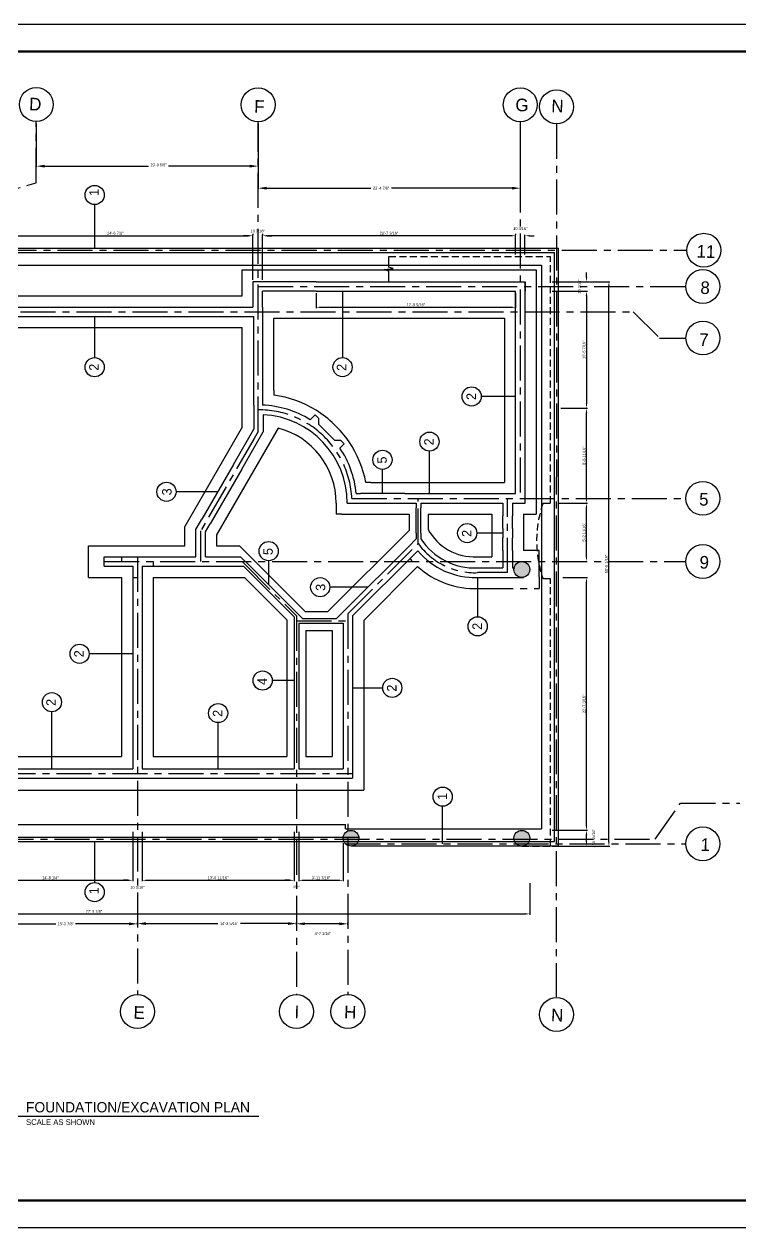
# Model space of a CAD drawing. Extents: x 10753 to 18704, y -5361 to 1140.
# Drawn here: x 13566 to 14333, y -3179 to -1889 of the extents above; entities that cross this region are included whole.
import ezdxf

# ---------------------------------------------------------------- set-up
doc = ezdxf.new("R2010")
doc.units = 0
doc.header["$LTSCALE"] = 30
doc.header["$MEASUREMENT"] = 0
doc.header["$PDMODE"] = 3
doc.linetypes.add('CENTER', pattern=[2, 1.25, -0.25, 0.25, -0.25])
doc.linetypes.add('HIDDEN', pattern=[0.375, 0.25, -0.125])
doc.layers.get('0').update_dxf_attribs({"linetype": 'CONTINUOUS'})
doc.layers.get('DEFPOINTS').update_dxf_attribs({"linetype": 'CONTINUOUS'})
for name, color, linetype in [('DIM', 6, 'CONTINUOUS'), ('excavation', 30, 'CONTINUOUS'), ('PL', 7, 'CONTINUOUS'), ('SEAL', 1, 'CONTINUOUS'), ('SLINE', 3, 'CONTINUOUS'), ('W', 7, 'CONTINUOUS'), ('WALL', 2, 'CONTINUOUS'), ('WL', 9, 'CONTINUOUS'), ('XL', 4, 'CENTER')]:
    doc.layers.add(name, color=color, linetype=linetype)
doc.styles.add('EE', font='eurr____.ttf')
doc.styles.add('SMALL-DIM', font='stylu.ttf', dxfattribs={"height": 2})
doc.styles.get("Standard").update_dxf_attribs({"font": 'stylu.ttf', "height": 3})
doc.dimstyles.new('D1', dxfattribs={"dimtxt": 6, "dimasz": 5, "dimexe": 1, "dimexo": 2, "dimgap": 1, "dimtad": 1, "dimdec": 4, "dimzin": 3, "dimdsep": 46, "dimlunit": 4, "dimtxsty": 'Standard', "dimcen": 3, "dimclrd": 7, "dimclre": 7, "dimclrt": 2, "dimadec": 0, "dimazin": 0, "dimtfac": 1, "dimtdec": 4, "dimtofl": 0, "dimtmove": 2, "dimatfit": 3, "dimfxl": 1, "dimfrac": 2, "dimtolj": 1, "dimtzin": 1, "dimarcsym": 0})

# ---------------------------------------------------------------- blocks, each defined once
blk = doc.blocks.new('*D870')
at = {"layer": 'DEFPOINTS', "color": 0, "transparency": 16777216}
for p in [(13860.1, -2752.5), (13855, -2806.5), (13860.1, -2806.5)]:
    blk.add_point(p, dxfattribs=at)
at = {"layer": 'DIM', "color": 7, "lineweight": -2, "transparency": 16777216}
for p, q in [((13860.1, -2754.5), (13860.1, -2807.5)), ((13850, -2806.5), (13845, -2806.5)), ((13855, -2804.5), (13855, -2805.5)), ((13865.1, -2806.5), (13870.1, -2806.5))]:
    blk.add_line(p, q, dxfattribs=at)
at = {"layer": 'DIM', "color": 7, "transparency": 16777216}
for points in [[(13850, -2805.7), (13850, -2807.3), (13855, -2806.5)], [(13865.1, -2805.7), (13865.1, -2807.3), (13860.1, -2806.5)]]:
    blk.add_solid(points, dxfattribs=at)
at = {"layer": 'DIM', "color": 2, "transparency": 16777216, "insert": (13857.5, -2813.7), "char_height": 3, "attachment_point": 5}
blk.add_mtext('\\A1;4½"', dxfattribs=at)
blk = doc.blocks.new('*D871')
at = {"layer": 'DEFPOINTS', "color": 0, "transparency": 16777216}
for p in [(13692.3, -2752.5), (13682.1, -2806.5), (13692.3, -2806.5)]:
    blk.add_point(p, dxfattribs=at)
at = {"layer": 'DIM', "color": 7, "lineweight": -2, "transparency": 16777216}
for p, q in [((13692.3, -2754.5), (13692.3, -2807.5)), ((13677.1, -2806.5), (13672.1, -2806.5)), ((13682.1, -2804.5), (13682.1, -2805.5)), ((13697.3, -2806.5), (13702.3, -2806.5))]:
    blk.add_line(p, q, dxfattribs=at)
at = {"layer": 'DIM', "color": 7, "transparency": 16777216}
for points in [[(13677.1, -2805.7), (13677.1, -2807.3), (13682.1, -2806.5)], [(13697.3, -2805.7), (13697.3, -2807.3), (13692.3, -2806.5)]]:
    blk.add_solid(points, dxfattribs=at)
at = {"layer": 'DIM', "color": 2, "transparency": 16777216, "insert": (13687.2, -2814.1), "char_height": 3, "attachment_point": 5}
blk.add_mtext('\\A1;10 3/16"', dxfattribs=at)
blk = doc.blocks.new('*D874')
at = {"layer": 'DEFPOINTS', "color": 0, "transparency": 16777216}
for p in [(14129.6, -2175), (14168.3, -2300.4), (14168.3, -2300.4)]:
    blk.add_point(p, dxfattribs=at)
at = {"layer": 'DIM', "color": 7, "lineweight": -2, "transparency": 16777216}
for p, q in [((14131.6, -2175), (14169.3, -2175)), ((14168.3, -2180), (14168.3, -2295.4)), ((14166.3, -2300.4), (14167.3, -2300.4))]:
    blk.add_line(p, q, dxfattribs=at)
at = {"layer": 'DIM', "color": 7, "transparency": 16777216}
for points in [[(14167.5, -2180), (14169.1, -2180), (14168.3, -2175)], [(14167.5, -2295.4), (14169.1, -2295.4), (14168.3, -2300.4)]]:
    blk.add_solid(points, dxfattribs=at)
at = {"layer": 'DIM', "color": 2, "transparency": 16777216, "insert": (14165.6, -2237.7), "char_height": 3, "attachment_point": 5, "rotation": 90}
blk.add_mtext('\\A1;10\'-5 7/16"', dxfattribs=at)
blk = doc.blocks.new('*D875')
at = {"layer": 'DEFPOINTS', "color": 0, "transparency": 16777216}
for p in [(13173.7, -2781.2), (14107.5, -2807.6), (14107.5, -2842.5)]:
    blk.add_point(p, dxfattribs=at)
at = {"layer": 'DIM', "color": 7, "lineweight": -2, "transparency": 16777216}
for p, q in [((13173.7, -2783.2), (13173.7, -2843.5)), ((14107.5, -2809.6), (14107.5, -2843.5)), ((13178.7, -2842.5), (14102.5, -2842.5))]:
    blk.add_line(p, q, dxfattribs=at)
at = {"layer": 'DIM', "color": 7, "transparency": 16777216}
for points in [[(13178.7, -2841.7), (13178.7, -2843.3), (13173.7, -2842.5)], [(14102.5, -2841.7), (14102.5, -2843.3), (14107.5, -2842.5)]]:
    blk.add_solid(points, dxfattribs=at)
at = {"layer": 'DIM', "color": 2, "transparency": 16777216, "insert": (13640.6, -2839.8), "char_height": 3, "attachment_point": 5}
blk.add_mtext('\\A1;77\'-9 7/8"', dxfattribs=at)
blk = doc.blocks.new('*D876')
at = {"layer": 'DEFPOINTS', "color": 0, "transparency": 16777216}
for p in [(13682.1, -2752.5), (13505.8, -2806.5), (13682.1, -2806.5)]:
    blk.add_point(p, dxfattribs=at)
at = {"layer": 'DIM', "color": 7, "lineweight": -2, "transparency": 16777216}
for p, q in [((13682.1, -2754.5), (13682.1, -2807.5)), ((13505.8, -2804.5), (13505.8, -2805.5)), ((13510.8, -2806.5), (13677.1, -2806.5))]:
    blk.add_line(p, q, dxfattribs=at)
at = {"layer": 'DIM', "color": 7, "transparency": 16777216}
for points in [[(13510.8, -2805.7), (13510.8, -2807.3), (13505.8, -2806.5)], [(13677.1, -2805.7), (13677.1, -2807.3), (13682.1, -2806.5)]]:
    blk.add_solid(points, dxfattribs=at)
at = {"layer": 'DIM', "color": 2, "transparency": 16777216, "insert": (13594, -2803.8), "char_height": 3, "attachment_point": 5}
blk.add_mtext('\\A1;14\'-8 1/4"', dxfattribs=at)
blk = doc.blocks.new('*D877')
at = {"layer": 'DEFPOINTS', "color": 0, "transparency": 16777216}
for p in [(14141.1, -2481.8), (14168.3, -2481.8), (14168.3, -2752.9)]:
    blk.add_point(p, dxfattribs=at)
at = {"layer": 'DIM', "color": 7, "lineweight": -2, "transparency": 16777216}
for p, q in [((14143.1, -2481.8), (14169.3, -2481.8)), ((14168.3, -2747.9), (14168.3, -2486.8)), ((14166.3, -2752.9), (14167.3, -2752.9))]:
    blk.add_line(p, q, dxfattribs=at)
at = {"layer": 'DIM', "color": 7, "transparency": 16777216}
for points in [[(14167.5, -2486.8), (14169.1, -2486.8), (14168.3, -2481.8)], [(14167.5, -2747.9), (14169.1, -2747.9), (14168.3, -2752.9)]]:
    blk.add_solid(points, dxfattribs=at)
at = {"layer": 'DIM', "color": 2, "transparency": 16777216, "insert": (14165.6, -2617.3), "char_height": 3, "attachment_point": 5, "rotation": 90}
blk.add_mtext('\\A1;22\'-7 3/16"', dxfattribs=at)
blk = doc.blocks.new('*D878')
at = {"layer": 'DEFPOINTS', "color": 0, "transparency": 16777216}
for p in [(14129.6, -2752.9), (14168.3, -2752.9), (14129.6, -2769.9)]:
    blk.add_point(p, dxfattribs=at)
at = {"layer": 'DIM', "color": 7, "lineweight": -2, "transparency": 16777216}
for p, q in [((14131.6, -2752.9), (14169.3, -2752.9)), ((14168.3, -2764.9), (14168.3, -2757.9)), ((14131.6, -2769.9), (14169.3, -2769.9))]:
    blk.add_line(p, q, dxfattribs=at)
at = {"layer": 'DIM', "color": 7, "transparency": 16777216}
for points in [[(14167.5, -2757.9), (14169.1, -2757.9), (14168.3, -2752.9)], [(14167.5, -2764.9), (14169.1, -2764.9), (14168.3, -2769.9)]]:
    blk.add_solid(points, dxfattribs=at)
at = {"layer": 'DIM', "color": 2, "transparency": 16777216, "insert": (14175.9, -2761.4), "char_height": 3, "attachment_point": 5, "rotation": 90}
blk.add_mtext('\\A1;1\'-4 15/16"', dxfattribs=at)
blk = doc.blocks.new('*D879')
at = {"layer": 'DEFPOINTS', "color": 0, "transparency": 16777216}
for p in [(14137.1, -2402.1), (14168.3, -2402.1), (14168.3, -2464.8)]:
    blk.add_point(p, dxfattribs=at)
at = {"layer": 'DIM', "color": 7, "lineweight": -2, "transparency": 16777216}
for p, q in [((14139.1, -2402.1), (14169.3, -2402.1)), ((14168.3, -2459.8), (14168.3, -2407.1)), ((14166.3, -2464.8), (14167.3, -2464.8))]:
    blk.add_line(p, q, dxfattribs=at)
at = {"layer": 'DIM', "color": 7, "transparency": 16777216}
for points in [[(14167.5, -2407.1), (14169.1, -2407.1), (14168.3, -2402.1)], [(14167.5, -2459.8), (14169.1, -2459.8), (14168.3, -2464.8)]]:
    blk.add_solid(points, dxfattribs=at)
at = {"layer": 'DIM', "color": 2, "transparency": 16777216, "insert": (14165.6, -2433.5), "char_height": 3, "attachment_point": 5, "rotation": 90}
blk.add_mtext('\\A1;5\'-2 11/16"', dxfattribs=at)
blk = doc.blocks.new('*D880')
at = {"layer": 'DEFPOINTS', "color": 0, "transparency": 16777216}
for p in [(14138.9, -2300.4), (14168.3, -2300.4), (14168.3, -2402.1)]:
    blk.add_point(p, dxfattribs=at)
at = {"layer": 'DIM', "color": 7, "lineweight": -2, "transparency": 16777216}
for p, q in [((14140.9, -2300.4), (14169.3, -2300.4)), ((14168.3, -2397.1), (14168.3, -2305.4)), ((14166.3, -2402.1), (14167.3, -2402.1))]:
    blk.add_line(p, q, dxfattribs=at)
at = {"layer": 'DIM', "color": 7, "transparency": 16777216}
for points in [[(14167.5, -2305.4), (14169.1, -2305.4), (14168.3, -2300.4)], [(14167.5, -2397.1), (14169.1, -2397.1), (14168.3, -2402.1)]]:
    blk.add_solid(points, dxfattribs=at)
at = {"layer": 'DIM', "color": 2, "transparency": 16777216, "insert": (14165.6, -2351.3), "char_height": 3, "attachment_point": 5, "rotation": 90}
blk.add_mtext('\\A1;8\'-5 11/16"', dxfattribs=at)
blk = doc.blocks.new('*D881')
at = {"layer": 'DEFPOINTS', "color": 0, "transparency": 16777216}
for p in [(13855, -2752.5), (13692.3, -2806.5), (13855, -2806.5)]:
    blk.add_point(p, dxfattribs=at)
at = {"layer": 'DIM', "color": 7, "lineweight": -2, "transparency": 16777216}
for p, q in [((13855, -2754.5), (13855, -2807.5)), ((13692.3, -2804.5), (13692.3, -2805.5)), ((13697.3, -2806.5), (13850, -2806.5))]:
    blk.add_line(p, q, dxfattribs=at)
at = {"layer": 'DIM', "color": 7, "transparency": 16777216}
for points in [[(13697.3, -2805.7), (13697.3, -2807.3), (13692.3, -2806.5)], [(13850, -2805.7), (13850, -2807.3), (13855, -2806.5)]]:
    blk.add_solid(points, dxfattribs=at)
at = {"layer": 'DIM', "color": 2, "transparency": 16777216, "insert": (13773.6, -2803.8), "char_height": 3, "attachment_point": 5}
blk.add_mtext('\\A1;13\'-6 11/16"', dxfattribs=at)
blk = doc.blocks.new('*D882')
at = {"layer": 'DEFPOINTS', "color": 0, "transparency": 16777216}
for p in [(13907.5, -2764.8), (13860.1, -2806.5), (13907.5, -2806.5)]:
    blk.add_point(p, dxfattribs=at)
at = {"layer": 'DIM', "color": 7, "lineweight": -2, "transparency": 16777216}
for p, q in [((13907.5, -2766.8), (13907.5, -2807.5)), ((13860.1, -2804.5), (13860.1, -2805.5)), ((13865.1, -2806.5), (13902.5, -2806.5))]:
    blk.add_line(p, q, dxfattribs=at)
at = {"layer": 'DIM', "color": 7, "transparency": 16777216}
for points in [[(13865.1, -2805.7), (13865.1, -2807.3), (13860.1, -2806.5)], [(13902.5, -2805.7), (13902.5, -2807.3), (13907.5, -2806.5)]]:
    blk.add_solid(points, dxfattribs=at)
at = {"layer": 'DIM', "color": 2, "transparency": 16777216, "insert": (13883.8, -2803.8), "char_height": 3, "attachment_point": 5}
blk.add_mtext('\\A1;3\'-11 7/16"', dxfattribs=at)
blk = doc.blocks.new('*D897')
at = {"layer": 'DEFPOINTS', "color": 0, "transparency": 16777216}
for p in [(13810.9, -2115.5), (13810.9, -2115.5), (13516, -2164.8)]:
    blk.add_point(p, dxfattribs=at)
at = {"layer": 'DIM', "color": 7, "lineweight": -2, "transparency": 16777216}
for p, q in [((13516, -2162.8), (13516, -2114.5)), ((13521, -2115.5), (13805.9, -2115.5)), ((13810.9, -2113.5), (13810.9, -2114.5))]:
    blk.add_line(p, q, dxfattribs=at)
at = {"layer": 'DIM', "color": 7, "transparency": 16777216}
for points in [[(13521, -2114.7), (13521, -2116.3), (13516, -2115.5)], [(13805.9, -2114.7), (13805.9, -2116.3), (13810.9, -2115.5)]]:
    blk.add_solid(points, dxfattribs=at)
at = {"layer": 'DIM', "color": 2, "transparency": 16777216, "insert": (13663.5, -2112.8), "char_height": 3, "attachment_point": 5}
blk.add_mtext('\\A1;24\'-6 7/8"', dxfattribs=at)
blk = doc.blocks.new('*D898')
at = {"layer": 'DEFPOINTS', "color": 0, "transparency": 16777216}
for p in [(13821.1, -2115.5), (14092.3, -2137.7), (13821.1, -2164.8)]:
    blk.add_point(p, dxfattribs=at)
at = {"layer": 'DIM', "color": 7, "lineweight": -2, "transparency": 16777216}
for p, q in [((13821.1, -2162.8), (13821.1, -2114.5)), ((14087.3, -2115.5), (13826.1, -2115.5)), ((14092.3, -2135.7), (14092.3, -2114.5))]:
    blk.add_line(p, q, dxfattribs=at)
at = {"layer": 'DIM', "color": 7, "transparency": 16777216}
for points in [[(13826.1, -2114.7), (13826.1, -2116.3), (13821.1, -2115.5)], [(14087.3, -2114.7), (14087.3, -2116.3), (14092.3, -2115.5)]]:
    blk.add_solid(points, dxfattribs=at)
at = {"layer": 'DIM', "color": 2, "transparency": 16777216, "insert": (13956.7, -2112.8), "char_height": 3, "attachment_point": 5}
blk.add_mtext('\\A1;22\'-7 3/16"', dxfattribs=at)
blk = doc.blocks.new('*D899')
at = {"layer": 'DEFPOINTS', "color": 0, "transparency": 16777216}
for p in [(13878.7, -2175), (14092.3, -2175), (14092.3, -2192.2)]:
    blk.add_point(p, dxfattribs=at)
at = {"layer": 'DIM', "color": 7, "lineweight": -2, "transparency": 16777216}
for p, q in [((13878.7, -2177), (13878.7, -2193.2)), ((14092.3, -2177), (14092.3, -2193.2)), ((13883.7, -2192.2), (14087.3, -2192.2))]:
    blk.add_line(p, q, dxfattribs=at)
at = {"layer": 'DIM', "color": 7, "transparency": 16777216}
for points in [[(13883.7, -2191.4), (13883.7, -2193.1), (13878.7, -2192.2)], [(14087.3, -2191.4), (14087.3, -2193.1), (14092.3, -2192.2)]]:
    blk.add_solid(points, dxfattribs=at)
at = {"layer": 'DIM', "color": 2, "transparency": 16777216, "insert": (13985.5, -2189.5), "char_height": 3, "attachment_point": 5}
blk.add_mtext('\\A1;17\'-9 9/16"', dxfattribs=at)
blk = doc.blocks.new('*D900')
at = {"layer": 'DEFPOINTS', "color": 0, "transparency": 16777216}
for p in [(14129.6, -2164.8), (14168.3, -2175), (14168.3, -2175)]:
    blk.add_point(p, dxfattribs=at)
at = {"layer": 'DIM', "color": 7, "lineweight": -2, "transparency": 16777216}
for p, q in [((14168.3, -2159.8), (14168.3, -2154.8)), ((14131.6, -2164.8), (14169.3, -2164.8)), ((14166.3, -2175), (14167.3, -2175)), ((14168.3, -2180), (14168.3, -2185))]:
    blk.add_line(p, q, dxfattribs=at)
at = {"layer": 'DIM', "color": 7, "transparency": 16777216}
for points in [[(14167.5, -2159.8), (14169.1, -2159.8), (14168.3, -2164.8)], [(14167.5, -2180), (14169.1, -2180), (14168.3, -2175)]]:
    blk.add_solid(points, dxfattribs=at)
at = {"layer": 'DIM', "color": 2, "transparency": 16777216, "insert": (14160.7, -2169.9), "char_height": 3, "attachment_point": 5, "rotation": 90}
blk.add_mtext('\\A1;10 3/16"', dxfattribs=at)
blk = doc.blocks.new('*D901')
at = {"layer": 'DEFPOINTS', "color": 0, "transparency": 16777216}
for p in [(14092.3, -2115.5), (14102.4, -2115.5), (14102.4, -2137.7)]:
    blk.add_point(p, dxfattribs=at)
at = {"layer": 'DIM', "color": 7, "lineweight": -2, "transparency": 16777216}
for p, q in [((14087.3, -2115.5), (14082.3, -2115.5)), ((14092.3, -2113.5), (14092.3, -2114.5)), ((14102.4, -2135.7), (14102.4, -2114.5)), ((14107.4, -2115.5), (14112.4, -2115.5))]:
    blk.add_line(p, q, dxfattribs=at)
at = {"layer": 'DIM', "color": 7, "transparency": 16777216}
for points in [[(14087.3, -2114.7), (14087.3, -2116.3), (14092.3, -2115.5)], [(14107.4, -2114.7), (14107.4, -2116.3), (14102.4, -2115.5)]]:
    blk.add_solid(points, dxfattribs=at)
at = {"layer": 'DIM', "color": 2, "transparency": 16777216, "insert": (14097.4, -2107.9), "char_height": 3, "attachment_point": 5}
blk.add_mtext('\\A1;10 3/16"', dxfattribs=at)
blk = doc.blocks.new('*D902')
at = {"layer": 'DEFPOINTS', "color": 0, "transparency": 16777216}
for p in [(13821.1, -2115.5), (13821.1, -2115.5), (13810.9, -2164.8)]:
    blk.add_point(p, dxfattribs=at)
at = {"layer": 'DIM', "color": 7, "lineweight": -2, "transparency": 16777216}
for p, q in [((13805.9, -2115.5), (13800.9, -2115.5)), ((13810.9, -2162.8), (13810.9, -2114.5)), ((13821.1, -2113.5), (13821.1, -2114.5)), ((13826.1, -2115.5), (13831.1, -2115.5))]:
    blk.add_line(p, q, dxfattribs=at)
at = {"layer": 'DIM', "color": 7, "transparency": 16777216}
for points in [[(13805.9, -2114.7), (13805.9, -2116.3), (13810.9, -2115.5)], [(13826.1, -2114.7), (13826.1, -2116.3), (13821.1, -2115.5)]]:
    blk.add_solid(points, dxfattribs=at)
at = {"layer": 'DIM', "color": 2, "transparency": 16777216, "insert": (13816, -2110.5), "char_height": 3, "attachment_point": 5}
blk.add_mtext('\\A1;10 3/16"', dxfattribs=at)
blk = doc.blocks.new('*D910')
at = {"layer": 'DEFPOINTS', "color": 0, "transparency": 16777216}
for p in [(14150.6, -2164.8), (14192.3, -2164.8), (14150.6, -2769.9)]:
    blk.add_point(p, dxfattribs=at)
at = {"layer": 'WALL', "color": 7, "lineweight": -2, "transparency": 16777216}
for p, q in [((14152.6, -2164.8), (14193.3, -2164.8)), ((14192.3, -2764.9), (14192.3, -2169.8)), ((14152.6, -2769.9), (14193.3, -2769.9))]:
    blk.add_line(p, q, dxfattribs=at)
at = {"layer": 'WALL', "color": 7, "transparency": 16777216}
for points in [[(14191.4, -2169.8), (14193.1, -2169.8), (14192.3, -2164.8)], [(14191.4, -2764.9), (14193.1, -2764.9), (14192.3, -2769.9)]]:
    blk.add_solid(points, dxfattribs=at)
at = {"layer": 'WALL', "color": 2, "transparency": 16777216, "insert": (14189.6, -2467.4), "char_height": 3, "attachment_point": 5, "rotation": 90}
blk.add_mtext('\\A1;50\'-5 1/16"', dxfattribs=at)
blk = doc.blocks.new('*D911')
at = {"layer": 'DEFPOINTS', "color": 0, "transparency": 16777216}
for p in [(13816.5, -1993.2), (14097.4, -1993.2), (13816.5, -2064.5)]:
    blk.add_point(p, dxfattribs=at)
at = {"layer": 'W', "color": 7, "lineweight": -2, "transparency": 16777216}
for p, q in [((13816.5, -1995.2), (13816.5, -2065.5)), ((14097.4, -1995.2), (14097.4, -2065.5)), ((13825.5, -2064.5), (13937.2, -2064.5)), ((14088.4, -2064.5), (13959.5, -2064.5))]:
    blk.add_line(p, q, dxfattribs=at)
at = {"layer": 'W', "color": 7, "transparency": 16777216}
for points in [[(13825.5, -2063), (13825.5, -2066), (13816.5, -2064.5)], [(14088.4, -2063), (14088.4, -2066), (14097.4, -2064.5)]]:
    blk.add_solid(points, dxfattribs=at)
at = {"layer": 'W', "color": 2, "transparency": 16777216, "insert": (13948.3, -2064.5), "char_height": 3, "attachment_point": 5}
blk.add_mtext('\\A1;23\'-4 7/8"', dxfattribs=at)
blk = doc.blocks.new('*D912')
at = {"layer": 'DEFPOINTS', "color": 0, "transparency": 16777216}
for p in [(13578.8, -1993), (13816.5, -1993.2), (13578.8, -2040.9)]:
    blk.add_point(p, dxfattribs=at)
at = {"layer": 'W', "color": 7, "lineweight": -2, "transparency": 16777216}
for p, q in [((13578.8, -1995), (13578.8, -2041.9)), ((13816.5, -1995.2), (13816.5, -2041.9)), ((13587.8, -2040.9), (13699, -2040.9)), ((13807.5, -2040.9), (13720.4, -2040.9))]:
    blk.add_line(p, q, dxfattribs=at)
at = {"layer": 'W', "color": 7, "transparency": 16777216}
for points in [[(13587.8, -2039.4), (13587.8, -2042.4), (13578.8, -2040.9)], [(13807.5, -2039.4), (13807.5, -2042.4), (13816.5, -2040.9)]]:
    blk.add_solid(points, dxfattribs=at)
at = {"layer": 'W', "color": 2, "transparency": 16777216, "insert": (13709.7, -2039.5), "char_height": 3, "attachment_point": 5}
blk.add_mtext('\\A1;19\'-9 5/8"', dxfattribs=at)
blk = doc.blocks.new('*D915')
at = {"layer": 'DEFPOINTS', "color": 0, "transparency": 16777216}
for p in [(13857.5, -2853.1), (13857.5, -2929.1), (13912.6, -2929.1)]:
    blk.add_point(p, dxfattribs=at)
at = {"layer": 'W', "color": 7, "lineweight": -2, "transparency": 16777216}
for p, q in [((13857.5, -2854.1), (13857.5, -2852.1)), ((13912.6, -2854.1), (13912.6, -2852.1)), ((13903.6, -2853.1), (13866.5, -2853.1))]:
    blk.add_line(p, q, dxfattribs=at)
at = {"layer": 'W', "color": 7, "transparency": 16777216}
for points in [[(13866.5, -2851.6), (13866.5, -2854.6), (13857.5, -2853.1)], [(13903.6, -2851.6), (13903.6, -2854.6), (13912.6, -2853.1)]]:
    blk.add_solid(points, dxfattribs=at)
at = {"layer": 'W', "color": 2, "transparency": 16777216, "insert": (13885.8, -2863.6), "char_height": 3, "attachment_point": 5}
blk.add_mtext('\\A1;4\'-7 1/16"', dxfattribs=at)
blk = doc.blocks.new('*D916')
at = {"layer": 'DEFPOINTS', "color": 0, "transparency": 16777216}
for p in [(13687.2, -2852.9), (13687.2, -2929.1), (13857.5, -2929.1)]:
    blk.add_point(p, dxfattribs=at)
at = {"layer": 'W', "color": 7, "lineweight": -2, "transparency": 16777216}
for p, q in [((13687.2, -2853.9), (13687.2, -2851.9)), ((13857.5, -2853.9), (13857.5, -2851.9)), ((13696.2, -2852.9), (13773.2, -2852.9)), ((13848.5, -2852.9), (13797.5, -2852.9))]:
    blk.add_line(p, q, dxfattribs=at)
at = {"layer": 'W', "color": 7, "transparency": 16777216}
for points in [[(13696.2, -2851.4), (13696.2, -2854.4), (13687.2, -2852.9)], [(13848.5, -2851.4), (13848.5, -2854.4), (13857.5, -2852.9)]]:
    blk.add_solid(points, dxfattribs=at)
at = {"layer": 'W', "color": 2, "transparency": 16777216, "insert": (13785.4, -2852.9), "char_height": 3, "attachment_point": 5}
blk.add_mtext('\\A1;14\'-2 5/16"', dxfattribs=at)
blk = doc.blocks.new('*D917')
at = {"layer": 'DEFPOINTS', "color": 0, "transparency": 16777216}
for p in [(13503.3, -2853.2), (13503.3, -2929.1), (13687.2, -2929.1)]:
    blk.add_point(p, dxfattribs=at)
at = {"layer": 'W', "color": 7, "lineweight": -2, "transparency": 16777216}
for p, q in [((13503.3, -2854.2), (13503.3, -2852.2)), ((13512.3, -2853.2), (13599.6, -2853.2)), ((13678.2, -2853.2), (13621, -2853.2)), ((13687.2, -2854.2), (13687.2, -2852.2))]:
    blk.add_line(p, q, dxfattribs=at)
at = {"layer": 'W', "color": 7, "transparency": 16777216}
for points in [[(13512.3, -2851.7), (13512.3, -2854.7), (13503.3, -2853.2)], [(13678.2, -2851.7), (13678.2, -2854.7), (13687.2, -2853.2)]]:
    blk.add_solid(points, dxfattribs=at)
at = {"layer": 'W', "color": 2, "transparency": 16777216, "insert": (13610.3, -2853.2), "char_height": 3, "attachment_point": 5}
blk.add_mtext('\\A1;15\'-3 7/8"', dxfattribs=at)

msp = doc.modelspace()

# ---------------------------------------------------------------- hatches: boundary and pattern name
at = {"layer": 'DIM'}
for points in [[(14099.04574, -2464.81187, 1), (14099.04574, -2481.7604, 1)], [(13916.00164, -2752.93684, 1), (13916.00164, -2769.88537, 1)], [(14099.04574, -2752.93684, 1), (14099.04574, -2769.88537, 1)]]:
    msp.add_hatch(color=256, dxfattribs=at).paths.add_polyline_path(points)

# ---------------------------------------------------------------- linework, layer by layer
at = {"linetype": 'HIDDEN'}
for p, q in [((13956.67811, -2137.70529), (14129.55309, -2137.70529)), ((14129.55309, -2402.10232), (14129.55309, -2137.70529)), ((14121.77549, -2402.10232), (14129.55309, -2402.10232)), ((14129.55309, -2483.45525), (14121.77549, -2483.45525)), ((14129.55309, -2769.88537), (14129.55309, -2483.45525)), ((14099.04574, -2769.88537), (14129.55309, -2769.88537))]:
    msp.add_line(p, q, dxfattribs=at)
for p, q in [((13949.8987, -2391.9332), (13949.8987, -2365.92672)), ((13827.94326, -2489.89739), (13827.94326, -2463.8909))]:
    msp.add_line(p, q)
msp.add_arc((14238.02367, -2442.77879), 123.1593, 160.71451836, 199.28548164, dxfattribs=at)
at = {"layer": 'excavation'}
for p, q in [((13131.90613, -2147.07293), (14120.18545, -2147.07293)), ((13799.52274, -2151.90749), (14114.29941, -2151.90749)), ((13799.52274, -2180.07661), (13799.52274, -2151.90749)), ((14114.29941, -2151.90749), (14114.29941, -2413.96629)), ((14120.18545, -2147.07293), (14120.18545, -2751.36768)), ((13527.88036, -2180.07661), (13799.52274, -2180.07661)), ((13833.41979, -2203.80455), (14080.40236, -2203.80455)), ((13833.41979, -2281.16981), (13833.41979, -2203.80455)), ((14080.40236, -2203.80455), (14080.40236, -2380.06923)), ((13527.88036, -2213.97366), (13799.52274, -2213.97366)), ((13799.52274, -2320.65606), (13799.52274, -2213.97366)), ((13833.41979, -2281.16981), (13833.41979, -2286.30252)), ((13799.52274, -2320.65606), (13738.0421, -2427.14364)), ((13838.03857, -2321.73878), (13771.93916, -2436.22633)), ((13937.11874, -2380.06923), (13931.94542, -2380.06923)), ((13937.11874, -2380.06923), (14080.40236, -2380.06923)), ((13900.1427, -2402.10232), (13900.1427, -2413.96629)), ((13906.07312, -2413.96629), (13900.1427, -2413.96629)), ((13906.07312, -2413.96629), (13978.15924, -2413.96629)), ((13978.15924, -2413.96629), (13978.15924, -2420.7457)), ((13978.15924, -2420.7457), (13978.15924, -2431.38075)), ((13998.49747, -2413.96629), (14066.84354, -2413.96629)), ((13998.49747, -2413.96629), (13998.49747, -2430.24179)), ((14066.84354, -2413.96629), (14066.84354, -2459.73692)), ((14100.74059, -2413.96629), (14100.74059, -2453.03299)), ((14100.74059, -2413.96629), (14114.29941, -2413.96629)), ((13738.0421, -2447.86334), (13738.0421, -2427.14364)), ((13771.93916, -2436.22633), (13771.93916, -2447.86334)), ((13891.32206, -2518.19973), (13978.15924, -2431.38075)), ((13634.65608, -2481.7604), (13634.65608, -2447.86334)), ((13634.65608, -2447.86334), (13738.0421, -2447.86334)), ((13771.93916, -2447.86334), (13796.69708, -2447.86334)), ((13796.69708, -2447.86334), (13867.0233, -2518.19973)), ((13670.24799, -2459.72731), (13670.24799, -2464.81187)), ((13704.14505, -2464.81187), (13704.14505, -2469.89643)), ((14117.68912, -2453.03299), (14100.74059, -2453.03299)), ((14100.74059, -2464.81187), (14100.74059, -2464.98309)), ((14117.68912, -2481.58919), (14117.68912, -2453.03299)), ((13929.56046, -2527.90199), (13987.40859, -2470.06599)), ((13634.65608, -2481.7604), (13670.24799, -2481.7604)), ((13670.24799, -2481.7604), (13670.24799, -2673.92214)), ((13682.11196, -2481.7604), (13687.19652, -2481.7604)), ((13704.14505, -2481.7604), (13801.82871, -2481.7604)), ((13704.14505, -2481.7604), (13704.14505, -2673.92214)), ((13801.82871, -2481.7604), (13847.3601, -2527.29838)), ((14100.74059, -2481.58919), (14100.74059, -2481.7604)), ((14117.68912, -2481.58919), (14117.68912, -2493.60654)), ((13847.3601, -2527.29838), (13847.3601, -2673.92214)), ((13867.0233, -2518.19973), (13882.18144, -2518.19973)), ((13882.18144, -2518.19973), (13891.32206, -2518.19973)), ((13929.56046, -2527.90199), (13929.56046, -2709.92214)), ((13867.69834, -2538.53797), (13867.69834, -2673.92214)), ((13867.69834, -2538.53797), (13882.18144, -2538.53797)), ((13882.18144, -2538.53797), (13895.66341, -2538.53797)), ((13895.66341, -2538.53797), (13895.66341, -2673.92214)), ((13514.60401, -2673.92214), (13670.24799, -2673.92214)), ((13704.14505, -2673.92214), (13847.3601, -2673.92214)), ((13867.69834, -2673.92214), (13895.66341, -2673.92214)), ((13160.74069, -2709.92214), (13929.56046, -2709.92214)), ((13131.90613, -2746.55081), (13909.97401, -2746.55081)), ((13909.97401, -2751.36768), (13909.97401, -2746.55081)), ((13909.97401, -2751.36768), (14120.18545, -2751.36768))]:
    msp.add_line(p, q, dxfattribs=at)
at = {"layer": 'excavation', "linetype": 'CENTER'}
for p, q in [((14050.98179, -2459.73692), (14066.84354, -2459.73692)), ((14052.34536, -2493.60654), (14117.68912, -2493.60654))]:
    msp.add_line(p, q, dxfattribs=at)
at = {"layer": 'excavation'}
for centre, radius, start, end in [((13817.09492, -2402.10232), 116.94484, 58.31247473, 81.97560842), ((13817.09493, -2402.10231), 116.94483, 34.10012677, 58.31247638), ((13817.09492, -2402.10232), 83.04779, 0, 75.39297468), ((13817.09492, -2402.10232), 116.94484, 10.85976294, 34.10012962), ((14048.67348, -2402.4009), 57.38246, 209.02434726, 272.30544686), ((14048.67348, -2402.4009), 91.27952, 220.38963047, 223.13617759), ((14048.67348, -2402.4009), 91.27952, 227.84188053, 272.30544686)]:
    msp.add_arc(centre, radius, start, end, dxfattribs=at)
at = {"layer": 'PL'}
for p, q in [((13956.67811, -2149.17266), (13956.67811, -2137.70529)), ((13951.66031, -2151.77794), (13961.28997, -2150.74013)), ((13956.67811, -2153.4088), (13951.66031, -2151.77794)), ((13961.28997, -2150.74013), (13956.67811, -2149.17266)), ((13956.67811, -2164.82293), (13956.67811, -2153.4088))]:
    msp.add_line(p, q, dxfattribs=at)
at = {"layer": 'SEAL', "color": 1}
msp.add_lwpolyline([(14779.3567, -1888.58324), (14779.3567, -3179.15298), (12857.09429, -3179.15298), (12857.09429, -1888.58324)], close=True, dxfattribs=at)
at = {"layer": 'SLINE'}
msp.add_line((13523.22274, -3059.35756), (13817.22304, -3059.35756), dxfattribs=at)
at = {"layer": 'W'}
for p, q in [((13641.30869, -2082.07568), (13641.30869, -2128.82293)), ((13906.90192, -2174.99205), (13906.90192, -2246.08207)), ((13641.30869, -2202.10969), (13641.30869, -2246.19942)), ((14092.26633, -2287.77046), (14055.48339, -2287.77046)), ((14000.0594, -2391.9332), (14000.0594, -2346.46822)), ((13773.20862, -2389.96139), (13728.53551, -2389.96139)), ((14078.70751, -2434.30452), (14050.77731, -2434.30452)), ((14051.65665, -2481.7604), (14051.65665, -2523.9397)), ((13934.02041, -2492.29659), (13893.26591, -2492.29659)), ((13682.11196, -2563.65601), (13635.47633, -2563.65601)), ((13854.98694, -2592.37223), (13831.5681, -2592.37223)), ((13917.69649, -2600.17004), (13949.93795, -2600.17004)), ((13595.56939, -2686.83758), (13595.56939, -2625.82289)), ((13773.63401, -2686.83758), (13773.63401, -2637.48992)), ((14014.19045, -2767.36768), (14014.19045, -2727.14378)), ((13641.30869, -2764.80081), (13641.30869, -2808.89053))]:
    msp.add_line(p, q, dxfattribs=at)
for centre, radius in [((13578.81592, -1974.85908), 18.16195), ((13816.47127, -1975.06216), 18.16195), ((14097.35089, -1975.06216), 18.16195), ((14136.18545, -1977.21913), 18.16195), ((13641.30869, -2071.80917), 10.26651), ((14294.09803, -2131.07293), 18.16195), ((14292.89832, -2169.90749), 18.16195), ((14293.05619, -2225.16442), 18.16195), ((13641.30869, -2256.46593), 10.26651), ((13906.90192, -2256.34858), 10.26651), ((14045.21687, -2287.77046), 10.26651), ((14000.0594, -2336.2017), 10.26651), ((13949.72577, -2355.66166), 10.26651), ((13718.269, -2389.96139), 10.26651), ((14292.89832, -2397.01776), 18.16195), ((14040.5108, -2434.30452), 10.26651), ((13827.77034, -2453.62585), 10.26651), ((14292.89832, -2464.81187), 18.16195), ((13882.9994, -2492.29659), 10.26651), ((14051.65665, -2534.20621), 10.26651), ((13625.20982, -2563.65601), 10.26651), ((13821.30158, -2592.37223), 10.26651), ((13960.20446, -2600.17004), 10.26651), ((13595.56939, -2615.55637), 10.26651), ((13773.63401, -2627.22341), 10.26651), ((14014.19045, -2716.87727), 10.26651), ((14292.89832, -2767.36768), 18.16195), ((13641.30869, -2819.15705), 10.26651), ((13687.19652, -2947.23119), 18.16195), ((13857.52922, -2947.23119), 18.16195), ((13912.61194, -2947.23119), 18.16195), ((14136.18545, -2950.43586), 18.16195)]:
    msp.add_circle(centre, radius, dxfattribs=at)
at = {"layer": 'WALL'}
for p, q in [((13113.65613, -2128.82293), (14138.43545, -2128.82293)), ((14138.43545, -2769.88537), (14138.43545, -2128.82293)), ((13118.15613, -2133.32293), (14133.93545, -2133.32293)), ((14133.93545, -2764.80081), (14133.93545, -2133.32293)), ((13878.71488, -2164.82293), (13810.92077, -2164.82293)), ((13810.92077, -2164.82293), (13810.92077, -2191.94058)), ((13878.71488, -2164.82293), (14051.58986, -2164.82293)), ((14051.58986, -2164.82293), (14102.43545, -2164.82293)), ((14102.43545, -2164.82293), (14102.43545, -2174.99205)), ((14102.43545, -2246.17587), (14102.43545, -2164.82293)), ((13878.71488, -2174.99205), (13821.08989, -2174.99205)), ((13821.08989, -2191.94058), (13821.08989, -2174.99205)), ((13878.71488, -2174.99205), (14051.58986, -2174.99205)), ((14051.58986, -2174.99205), (14092.26633, -2174.99205)), ((14092.26633, -2246.17587), (14092.26633, -2174.99205)), ((13516.01639, -2191.94058), (13582.11565, -2191.94058)), ((13582.11565, -2191.94058), (13744.82151, -2191.94058)), ((13744.82151, -2191.94058), (13810.92077, -2191.94058)), ((13821.08989, -2191.94058), (13821.08989, -2202.10969)), ((13516.01639, -2202.10969), (13582.11565, -2202.10969)), ((13582.11565, -2202.10969), (13744.82151, -2202.10969)), ((13744.82151, -2202.10969), (13811.85895, -2202.10969)), ((13811.85895, -2297.15198), (13811.85895, -2202.10969)), ((13821.08989, -2202.10969), (13821.06117, -2297.09633)), ((14092.26633, -2391.9332), (14092.26633, -2246.17587)), ((14102.43545, -2402.10232), (14102.43545, -2246.17587)), ((13811.85895, -2297.15198), (13811.85895, -2323.01704)), ((13822.02807, -2307.31885), (13822.02807, -2325.74185)), ((13872.29247, -2312.68633), (13877.4692, -2307.5096)), ((13881.06452, -2311.10493), (13877.4692, -2307.5096)), ((13790.15714, -2360.60568), (13811.85895, -2323.01704)), ((13881.06452, -2311.10493), (13881.06452, -2317.49662)), ((13881.06452, -2317.49662), (13898.64167, -2335.07376)), ((13798.96386, -2365.69024), (13822.02807, -2325.74185)), ((13905.03336, -2335.07376), (13898.64167, -2335.07376)), ((13905.03336, -2335.07376), (13908.62869, -2338.66909)), ((13904.10809, -2343.18969), (13908.62869, -2338.66909)), ((13790.15714, -2360.60568), (13756.26009, -2419.3171)), ((13798.96386, -2365.69024), (13765.0668, -2424.40166)), ((13921.68258, -2391.9332), (13926.17076, -2391.9332)), ((13973.62664, -2391.9332), (13926.17076, -2391.9332)), ((13973.62664, -2391.9332), (14092.26633, -2391.9332)), ((13912.00667, -2402.10232), (13926.17076, -2402.10232)), ((13926.17076, -2402.10232), (13973.62664, -2402.10232)), ((13973.62664, -2402.10232), (13978.71119, -2402.10232)), ((13978.71119, -2402.10232), (13983.79575, -2402.10232)), ((13983.79575, -2402.10232), (13985.78607, -2402.10232)), ((13985.78607, -2402.10232), (13985.78607, -2407.18688)), ((13985.78607, -2434.30452), (13985.78607, -2407.18688)), ((13990.87063, -2402.10232), (14078.70751, -2402.10232)), ((13990.87063, -2402.10232), (13990.87063, -2407.18688)), ((13990.87063, -2434.30452), (13990.87063, -2407.18688)), ((14078.70751, -2402.10232), (14078.70751, -2415.66114)), ((14088.87662, -2402.10232), (14088.87662, -2415.66114)), ((14088.87662, -2402.10232), (14102.43545, -2402.10232)), ((13749.90607, -2430.32259), (13756.26009, -2419.3171)), ((13760.07519, -2433.04739), (13765.0668, -2424.40166)), ((14078.70751, -2429.21996), (14078.70751, -2415.66114)), ((14088.87662, -2429.21996), (14088.87662, -2415.66114)), ((13749.90607, -2459.72731), (13749.90607, -2430.32259)), ((13760.07519, -2459.72731), (13760.07519, -2433.04739)), ((13985.78607, -2434.30452), (13985.78607, -2440.53094)), ((13990.87063, -2434.30452), (13990.87063, -2440.53094)), ((14078.70751, -2429.21996), (14078.70751, -2439.38908)), ((14088.87662, -2429.21996), (14088.87662, -2439.38908)), ((13977.49407, -2448.82294), (13910.50584, -2515.81117)), ((13977.49407, -2448.82294), (13985.78607, -2440.53094)), ((14078.70751, -2452.9479), (14078.70751, -2439.38908)), ((14088.87662, -2452.9479), (14088.87662, -2439.38908)), ((13651.60461, -2459.72731), (13749.90607, -2459.72731)), ((13651.60461, -2469.89643), (13651.60461, -2459.72731)), ((13760.07519, -2459.72731), (13797.77319, -2459.72731)), ((13807.49579, -2469.44991), (13797.77319, -2459.72731)), ((13984.68472, -2456.01359), (13917.69649, -2523.00182)), ((13984.68472, -2456.01359), (13987.57034, -2453.12797)), ((14078.70751, -2452.9479), (14078.70751, -2471.59128)), ((14088.87662, -2452.9479), (14088.87662, -2471.59128)), ((13651.60461, -2469.89643), (13682.11196, -2469.89643)), ((13682.11196, -2469.89643), (13682.11196, -2474.98099)), ((13682.11196, -2474.98099), (13682.11196, -2515.65746)), ((13692.28108, -2469.89643), (13800.75165, -2469.89643)), ((13692.28108, -2469.89643), (13692.28108, -2474.98099)), ((13692.28108, -2474.98099), (13692.28108, -2515.65746)), ((13803.90046, -2473.04524), (13800.75165, -2469.89643)), ((13803.90046, -2473.04524), (13851.83813, -2520.98291)), ((13855.43346, -2517.38759), (13807.49579, -2469.44991)), ((14051.45904, -2471.59128), (14078.70751, -2471.59128)), ((14088.87662, -2471.59128), (14091.55579, -2471.59128)), ((14045.69031, -2481.7604), (14100.74059, -2481.7604)), ((14051.65665, -2481.7604), (14099.04574, -2481.7604)), ((13682.11196, -2515.65746), (13682.11196, -2686.83758)), ((13692.28108, -2515.65746), (13692.28108, -2686.83758)), ((13900.49044, -2525.82657), (13910.50584, -2515.81117)), ((13854.98694, -2524.13172), (13851.83813, -2520.98291)), ((13854.98694, -2524.13172), (13854.98694, -2686.83758)), ((13863.87245, -2525.82657), (13855.43346, -2517.38759)), ((13863.87245, -2525.82657), (13900.49044, -2525.82657)), ((13917.69649, -2523.00182), (13917.69649, -2697.0067)), ((13860.0715, -2530.91113), (13860.0715, -2686.83758)), ((13860.0715, -2530.91113), (13907.52738, -2530.91113)), ((13907.52738, -2530.91113), (13907.52738, -2686.83758)), ((13538.04947, -2686.83758), (13619.32327, -2686.83758)), ((13538.04947, -2697.0067), (13619.40241, -2697.0067)), ((13619.40241, -2686.83758), (13682.11196, -2686.83758)), ((13619.40241, -2697.0067), (13732.95754, -2697.0067)), ((13692.28108, -2686.83758), (13732.95754, -2686.83758)), ((13732.95754, -2686.83758), (13814.31048, -2686.83758)), ((13732.95754, -2697.0067), (13814.31048, -2697.0067)), ((13814.31048, -2686.83758), (13854.98694, -2686.83758)), ((13814.31048, -2697.0067), (13907.52738, -2697.0067)), ((13860.0715, -2686.83758), (13907.52738, -2686.83758)), ((13907.52738, -2697.0067), (13917.69649, -2697.0067)), ((13118.15613, -2760.30081), (13924.40285, -2760.30081)), ((13113.65613, -2764.80081), (14133.93545, -2764.80081)), ((14138.43545, -2769.88537), (13916.00164, -2769.88537))]:
    msp.add_line(p, q, dxfattribs=at)
for centre in [(14099.04574, -2473.28614), (13916.00164, -2761.41111), (14099.04574, -2761.41111)]:
    msp.add_circle(centre, 8.47426, dxfattribs=at)
for centre, radius, start, end in [((13817.09492, -2402.10232), 105.08087, 58.31247473, 87.83687112), ((13817.09492, -2402.10232), 94.91175, 0, 87.02063975), ((13817.09492, -2402.10232), 105.08087, 5.5534442, 34.10012962), ((14048.67348, -2402.4009), 69.24643, 213.41110887, 272.30544686), ((14048.67348, -2402.4009), 79.41555, 219.69904, 272.15276832)]:
    msp.add_arc(centre, radius, start, end, dxfattribs=at)
at = {"layer": 'WL', "const_width": 2.44426}
msp.add_lwpolyline([(14750.02557, -1917.91437), (14750.02557, -3149.82185), (12886.42542, -3149.82185), (12886.42542, -1917.91437)], close=True, dxfattribs=at)
at = {"layer": 'XL'}
for p, q in [((13578.81592, -2058.911), (13578.81592, -1993.02103)), ((13816.47127, -2325.44504), (13816.47127, -1993.22411)), ((14097.35089, -1993.22411), (14097.35089, -2397.01776)), ((14136.18545, -1995.38108), (14135.65808, -2931.4253)), ((13510.93183, -2077.49537), (13578.81592, -2058.911)), ((13001.70599, -2131.07293), (14275.93608, -2131.07293)), ((13816.47127, -2169.90749), (14274.73637, -2169.90749)), ((13081.82354, -2197.02514), (14218.47439, -2197.02514)), ((13081.82354, -2197.02514), (14218.47439, -2197.02514)), ((14218.47439, -2197.02514), (14246.47972, -2225.16442)), ((14246.47972, -2225.16442), (14274.89424, -2225.16442)), ((13812.06791, -2332.82424), (13754.99063, -2431.68499)), ((13816.47127, -2325.44504), (13812.06791, -2332.82424)), ((13916.96188, -2397.01776), (14274.73637, -2397.01776)), ((13754.99063, -2464.81187), (13754.99063, -2431.68499)), ((13651.60461, -2464.81187), (14274.73637, -2464.81187)), ((13687.19652, -2459.72731), (13687.19652, -2929.06923)), ((14097.35089, -2464.81187), (14097.35089, -2464.98309)), ((13802.54932, -2468.09877), (13857.52922, -2523.08662)), ((14097.35089, -2481.58919), (14097.35089, -2481.7604)), ((13857.52922, -2523.08662), (13857.52922, -2929.06923)), ((13912.61194, -2520.88064), (13912.61194, -2929.06923)), ((13000.50989, -2691.92214), (13917.69649, -2691.92214)), ((14241.85817, -2762.55081), (14269.15464, -2723.73758)), ((14269.15464, -2723.73758), (14332.65904, -2723.73758)), ((13118.15613, -2762.55081), (14241.85817, -2762.55081)), ((13909.97401, -2767.36768), (14274.73637, -2767.36768))]:
    msp.add_line(p, q, dxfattribs=at)
at = {"layer": 'XL', "linetype": 'CENTER'}
for p, q in [((13988.06957, -2445.43882), (13988.06957, -2397.01776)), ((14083.79207, -2476.67584), (14083.79207, -2397.01776)), ((13912.61194, -2520.88064), (13988.06957, -2445.43882)), ((13802.54932, -2468.09877), (13799.2629, -2464.81187)), ((14083.79207, -2476.67584), (14051.55953, -2476.67584)), ((13857.52922, -2528.36885), (13912.61194, -2528.36885))]:
    msp.add_line(p, q, dxfattribs=at)
at = {"layer": 'XL'}
msp.add_arc((13817.09492, -2402.10232), 99.99631, 2.91460158, 90.35734207, dxfattribs=at)
at = {"layer": 'XL', "linetype": 'CENTER'}
msp.add_arc((14048.67348, -2402.4009), 74.33099, 215.38049842, 272.30544686, dxfattribs=at)

# ---------------------------------------------------------------- texts
at = {"layer": 'SLINE', "style": 'SMALL-DIM'}
for s, height, p in [('FOUNDATION/EXCAVATION PLAN', 11.0592, (13567.8111, -3055.29324, 0.11746)), ('SCALE AS SHOWN', 6.144, (13567.79362, -3068.75488, 0.13881))]:
    msp.add_text(s, height=height, dxfattribs=at).set_placement(p)
at = {"layer": 'W', "char_height": 10.16912, "attachment_point": 1, "rotation": 90, "style": 'EE'}
for s, insert in [('1', (13635.5372, -2072.70906)), ('2', (13635.5372, -2260.22827)), ('2', (13900.81601, -2260.36549)), ('2', (14039.69556, -2291.59461)), ('2', (13994.45356, -2340.29999)), ('5', (13944.11993, -2359.75995)), ('3', (13713.58601, -2393.86483)), ('2', (14034.90496, -2438.40281)), ('5', (13821.99243, -2457.8625)), ('3', (13878.31641, -2496.20004)), ('2', (14046.10255, -2537.95442)), ('2', (13619.43833, -2567.41835)), ('4', (13815.7961, -2597.01878)), ('2', (13954.58227, -2604.21317)), ('2', (13589.48347, -2619.57328)), ('2', (13768.01182, -2631.26653)), ('1', (14008.73105, -2720.35977)), ('1', (13635.5372, -2821.49051))]:
    msp.add_mtext_dynamic_manual_height_columns(s, width=9, gutter_width=45, heights=[0], dxfattribs=dict(at, insert=insert))
at = {"layer": 'XL', "char_height": 13.558822, "attachment_point": 1, "style": 'EE'}
for s, insert, rotation in [('{\\C3;D}', (13571.42327, -1967.45539), 358.17887054), ('{\\C3;F}', (13812.52629, -1969.99751), 358.17887054), ('{\\C4;G}', (14092.35544, -1968.3112), 358.17887054), ('{\\C4;N}', (14130.91123, -1969.40733), 358.02242124), ('{\\C4;11}', (14286.48328, -2125.23539), 358.17887054), ('{\\C4;8}', (14290.60158, -2164.22809), 358.17887054), ('{\\C4;7}', (14289.27942, -2220.04554), 358.17887054), ('{\\C4;5}', (14289.20276, -2391.14989), 358.17887054), ('{\\C4;9}', (14289.66231, -2458.66571), 358.17887054), ('{\\C4;1}', (14290.75048, -2761.36697), 358.17887054), ('{\\C4;E}', (13683.18877, -2941.32033), 358.17887054), ('{\\C4;I}', (13855.68477, -2940.82155), 358.17887054), ('{\\C4;H}', (13908.87621, -2940.82155), 358.17887054), ('{\\C4;N}', (14130.63213, -2944.02622), 358.17887054)]:
    msp.add_mtext(s, dxfattribs=dict(at, insert=insert, rotation=rotation))

# ---------------------------------------------------------------- dimensions: what is measured, and where the dimension line sits
at = {"layer": 'DIM'}
for base, p1, p2, angle, picture, middle in [((14102.43545, -2115.49756), (14092.26633, -2115.49756), (14102.43545, -2137.70529), 180, '*D901', (14097.35089, -2107.87165)), ((13810.92077, -2115.49756), (13516.01639, -2164.82293), (13810.92077, -2115.49756), 180, '*D897', (13663.46858, -2112.79991)), ((13821.08989, -2115.49756), (13810.92077, -2164.82293), (13821.08989, -2115.49756), 180, '*D902', (13816.00533, -2110.49756)), ((13821.08989, -2115.49756), (14092.26633, -2137.70529), (13821.08989, -2164.82293), 180, '*D898', (13956.67811, -2112.79991)), ((14168.30371, -2174.99205), (14129.55309, -2164.82293), (14168.30371, -2174.99205), 90, '*D900', (14160.6778, -2169.90749)), ((14092.266329, -2192.235102), (13878.71488, -2174.992049), (14092.266329, -2174.992049), 180, '*D899', (13985.490605, -2189.537445)), ((14168.30371, -2300.41115), (14129.55309, -2174.99205), (14168.30371, -2300.41115), 90, '*D874', (14165.59508, -2237.7016)), ((14168.30371, -2300.41115), (14168.30371, -2402.10232), (14138.92437, -2300.41115), 90, '*D880', (14165.60606, -2351.25674)), ((14168.303715, -2402.10232), (14168.303715, -2464.811872), (14137.064433, -2402.10232), 90, '*D879', (14165.606058, -2433.457096)), ((14168.30371, -2481.7604), (14168.30371, -2752.93684), (14141.06905, -2481.7604), 90, '*D877', (14165.60606, -2617.34862)), ((13682.11196, -2806.50929), (13505.84727, -2806.50929), (13682.11196, -2752.4517), 180, '*D876', (13593.97962, -2803.81164)), ((13692.28108, -2806.50929), (13682.11196, -2806.50929), (13692.28108, -2752.4517), 180, '*D871', (13687.19652, -2814.13521)), ((13854.98694, -2806.50929), (13692.28108, -2806.50929), (13854.98694, -2752.4517), 180, '*D881', (13773.63401, -2803.81164)), ((14168.30371, -2752.93684), (14129.55309, -2769.88537), (14129.55309, -2752.93684), 90, '*D878', (14175.89669, -2761.41111)), ((13907.52738, -2806.50929), (13860.0715, -2806.50929), (13907.52738, -2764.80589), 180, '*D882', (13883.79944, -2803.81164)), ((14107.52, -2842.484), (13173.65613, -2781.17535), (14107.52, -2807.6392), 180, '*D875', (13640.58807, -2839.78634))]:
    dim = msp.add_linear_dim(base=base, p1=p1, p2=p2, angle=angle, dimstyle='D1', dxfattribs=at)
    dim.commit()
    dim.dimension.update_dxf_attribs({"geometry": picture, "text_midpoint": middle})
dim = msp.add_linear_dim(base=(13860.0715, -2806.50929), p1=(13854.98694, -2806.50929), p2=(13860.0715, -2752.4517), angle=180, text='4½"', dimstyle='D1', dxfattribs=at)
dim.commit()
dim.dimension.update_dxf_attribs({"geometry": '*D870', "text_midpoint": (13857.52922, -2813.74319)})
at = {"layer": 'W'}
for base, p1, p2, override, picture, middle in [((13578.815923, -2040.891498), (13816.471265, -1993.224111), (13578.815923, -1993.021032), {"dimtxt": 12, "dimasz": 9}, '*D912', (13709.730798, -2039.519705)), ((13816.47127, -2064.48917), (14097.35089, -1993.22411), (13816.47127, -1993.22411), {"dimtxt": 12, "dimasz": 9}, '*D911', (13948.32139, -2064.48917)), ((13503.30499, -2853.1679), (13687.19652, -2929.06923), (13503.30499, -2929.06923), {"dimtxt": 12, "dimasz": 9, "dimfxlon": 1}, '*D917', (13610.3354, -2853.1679)), ((13687.19652, -2852.94008), (13857.52922, -2929.06923), (13687.19652, -2929.06923), {"dimtxt": 12, "dimasz": 9, "dimfxlon": 1}, '*D916', (13785.35517, -2852.94008)), ((13857.52922, -2853.12058), (13912.61194, -2929.06923), (13857.52922, -2929.06923), {"dimasz": 9, "dimfxlon": 1}, '*D915', (13885.79901, -2863.55026))]:
    dim = msp.add_linear_dim(base=base, p1=p1, p2=p2, angle=180, dimstyle='D1', override=override, dxfattribs=at)
    dim.commit()
    dim.dimension.update_dxf_attribs({"geometry": picture, "text_midpoint": middle, "dimtype": 160})
at = {"layer": 'WALL'}
dim = msp.add_linear_dim(base=(14192.25981, -2164.82293), p1=(14150.62326, -2769.88537), p2=(14150.62326, -2164.82293), angle=90, dimstyle='D1', dxfattribs=at)
dim.commit()
dim.dimension.update_dxf_attribs({"geometry": '*D910', "text_midpoint": (14189.55117, -2467.35415)})

doc.saveas('drawing.dxf')
